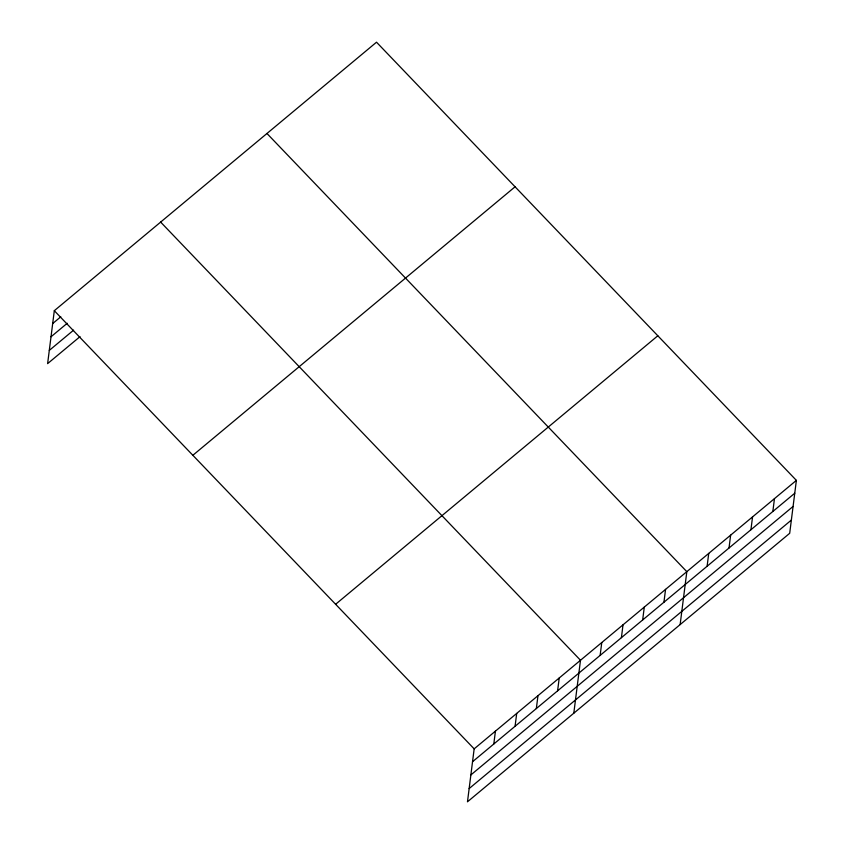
<?xml version="1.0" encoding="UTF-8"?>
<svg xmlns="http://www.w3.org/2000/svg" width="844" height="844" viewBox="0 0 844 844"><rect width="100%" height="100%" fill="white"/><g stroke="black" fill="none" stroke-linecap="round" stroke-linejoin="round"><path stroke-width="1.27" d="M796.377 480.373L474.159 748.86L467.481 801.8L789.689 533.303L796.377 480.373L376.519 42.2L54.311 310.697L47.623 363.627L80.032 336.629M493.803 743.997L495.428 731.147M515.072 726.273L516.697 713.423M536.341 708.559L537.966 695.699M557.599 690.835L559.224 677.985M573.804 713.201L580.493 660.261L160.645 222.088M600.137 655.398L601.761 642.537M621.406 637.674L623.02 624.824M642.664 619.95L644.288 607.1M663.933 602.236L665.557 589.376M680.137 624.592L686.826 571.662L266.968 133.489M707.114 566.25L708.728 553.4M729.016 547.999L730.64 535.149M750.928 529.737L752.553 516.887M772.84 511.485L774.465 498.625M52.687 323.547L60.789 316.795M51.02 336.777L67.225 323.273M49.3 350.397L73.597 330.152M192.865 455.285L515.072 186.798M335.617 604.272L657.824 335.775M472.545 761.721L794.753 493.223M470.868 774.94L793.075 506.453M469.148 788.57L791.356 520.083M54.311 310.697L474.159 748.86"/></g></svg>
